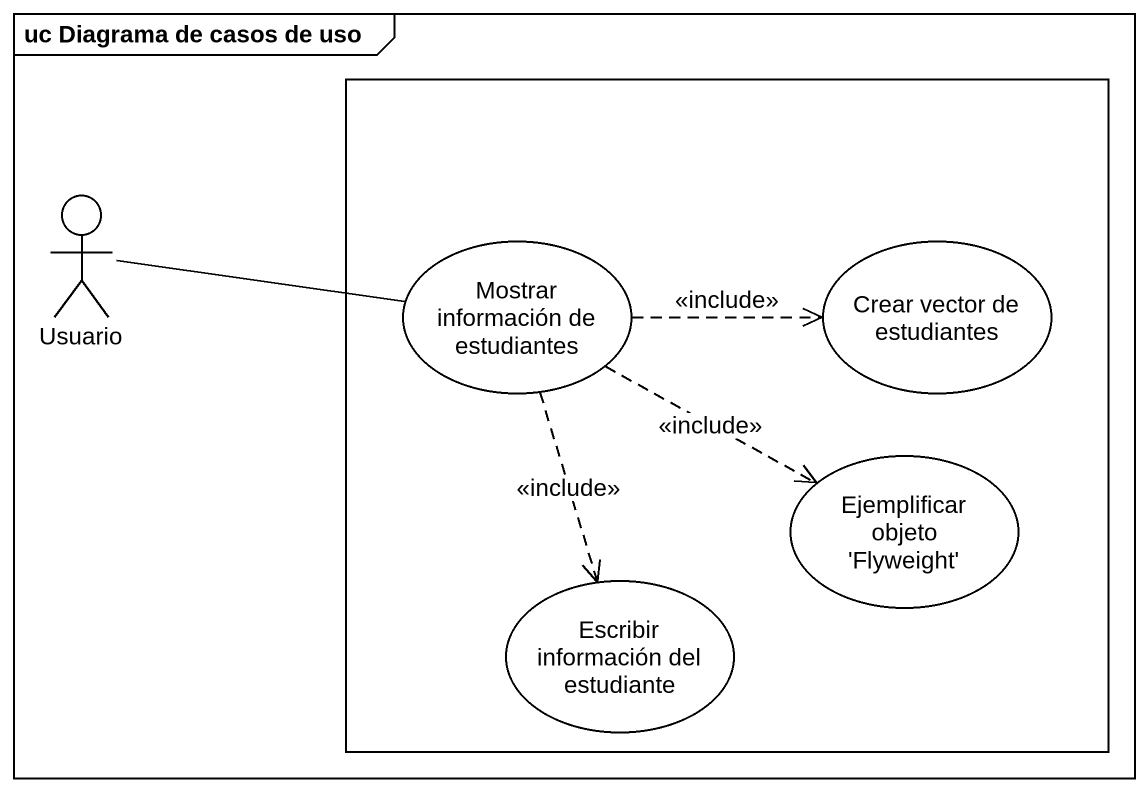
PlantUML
@startuml
mainframe uc Diagrama de casos de uso
rectangle " " as rectangle1 {
  usecase "Mostrar información de estudiantes" as Mostrar_información_de
  usecase "Crear vector de estudiantes" as Crear_vector_de_estudiantes
  usecase "Ejemplificar objeto 'Flyweight'" as Ejemplificar_objeto
  usecase "Escribir información del estudiante" as Escribir_información_del
}
actor Usuario
Usuario -right- Mostrar_información_de
Mostrar_información_de .right.> Crear_vector_de_estudiantes : <<include>>
Mostrar_información_de .right.> Ejemplificar_objeto : <<include>>
Mostrar_información_de ..> Escribir_información_del : <<include>>
@enduml
